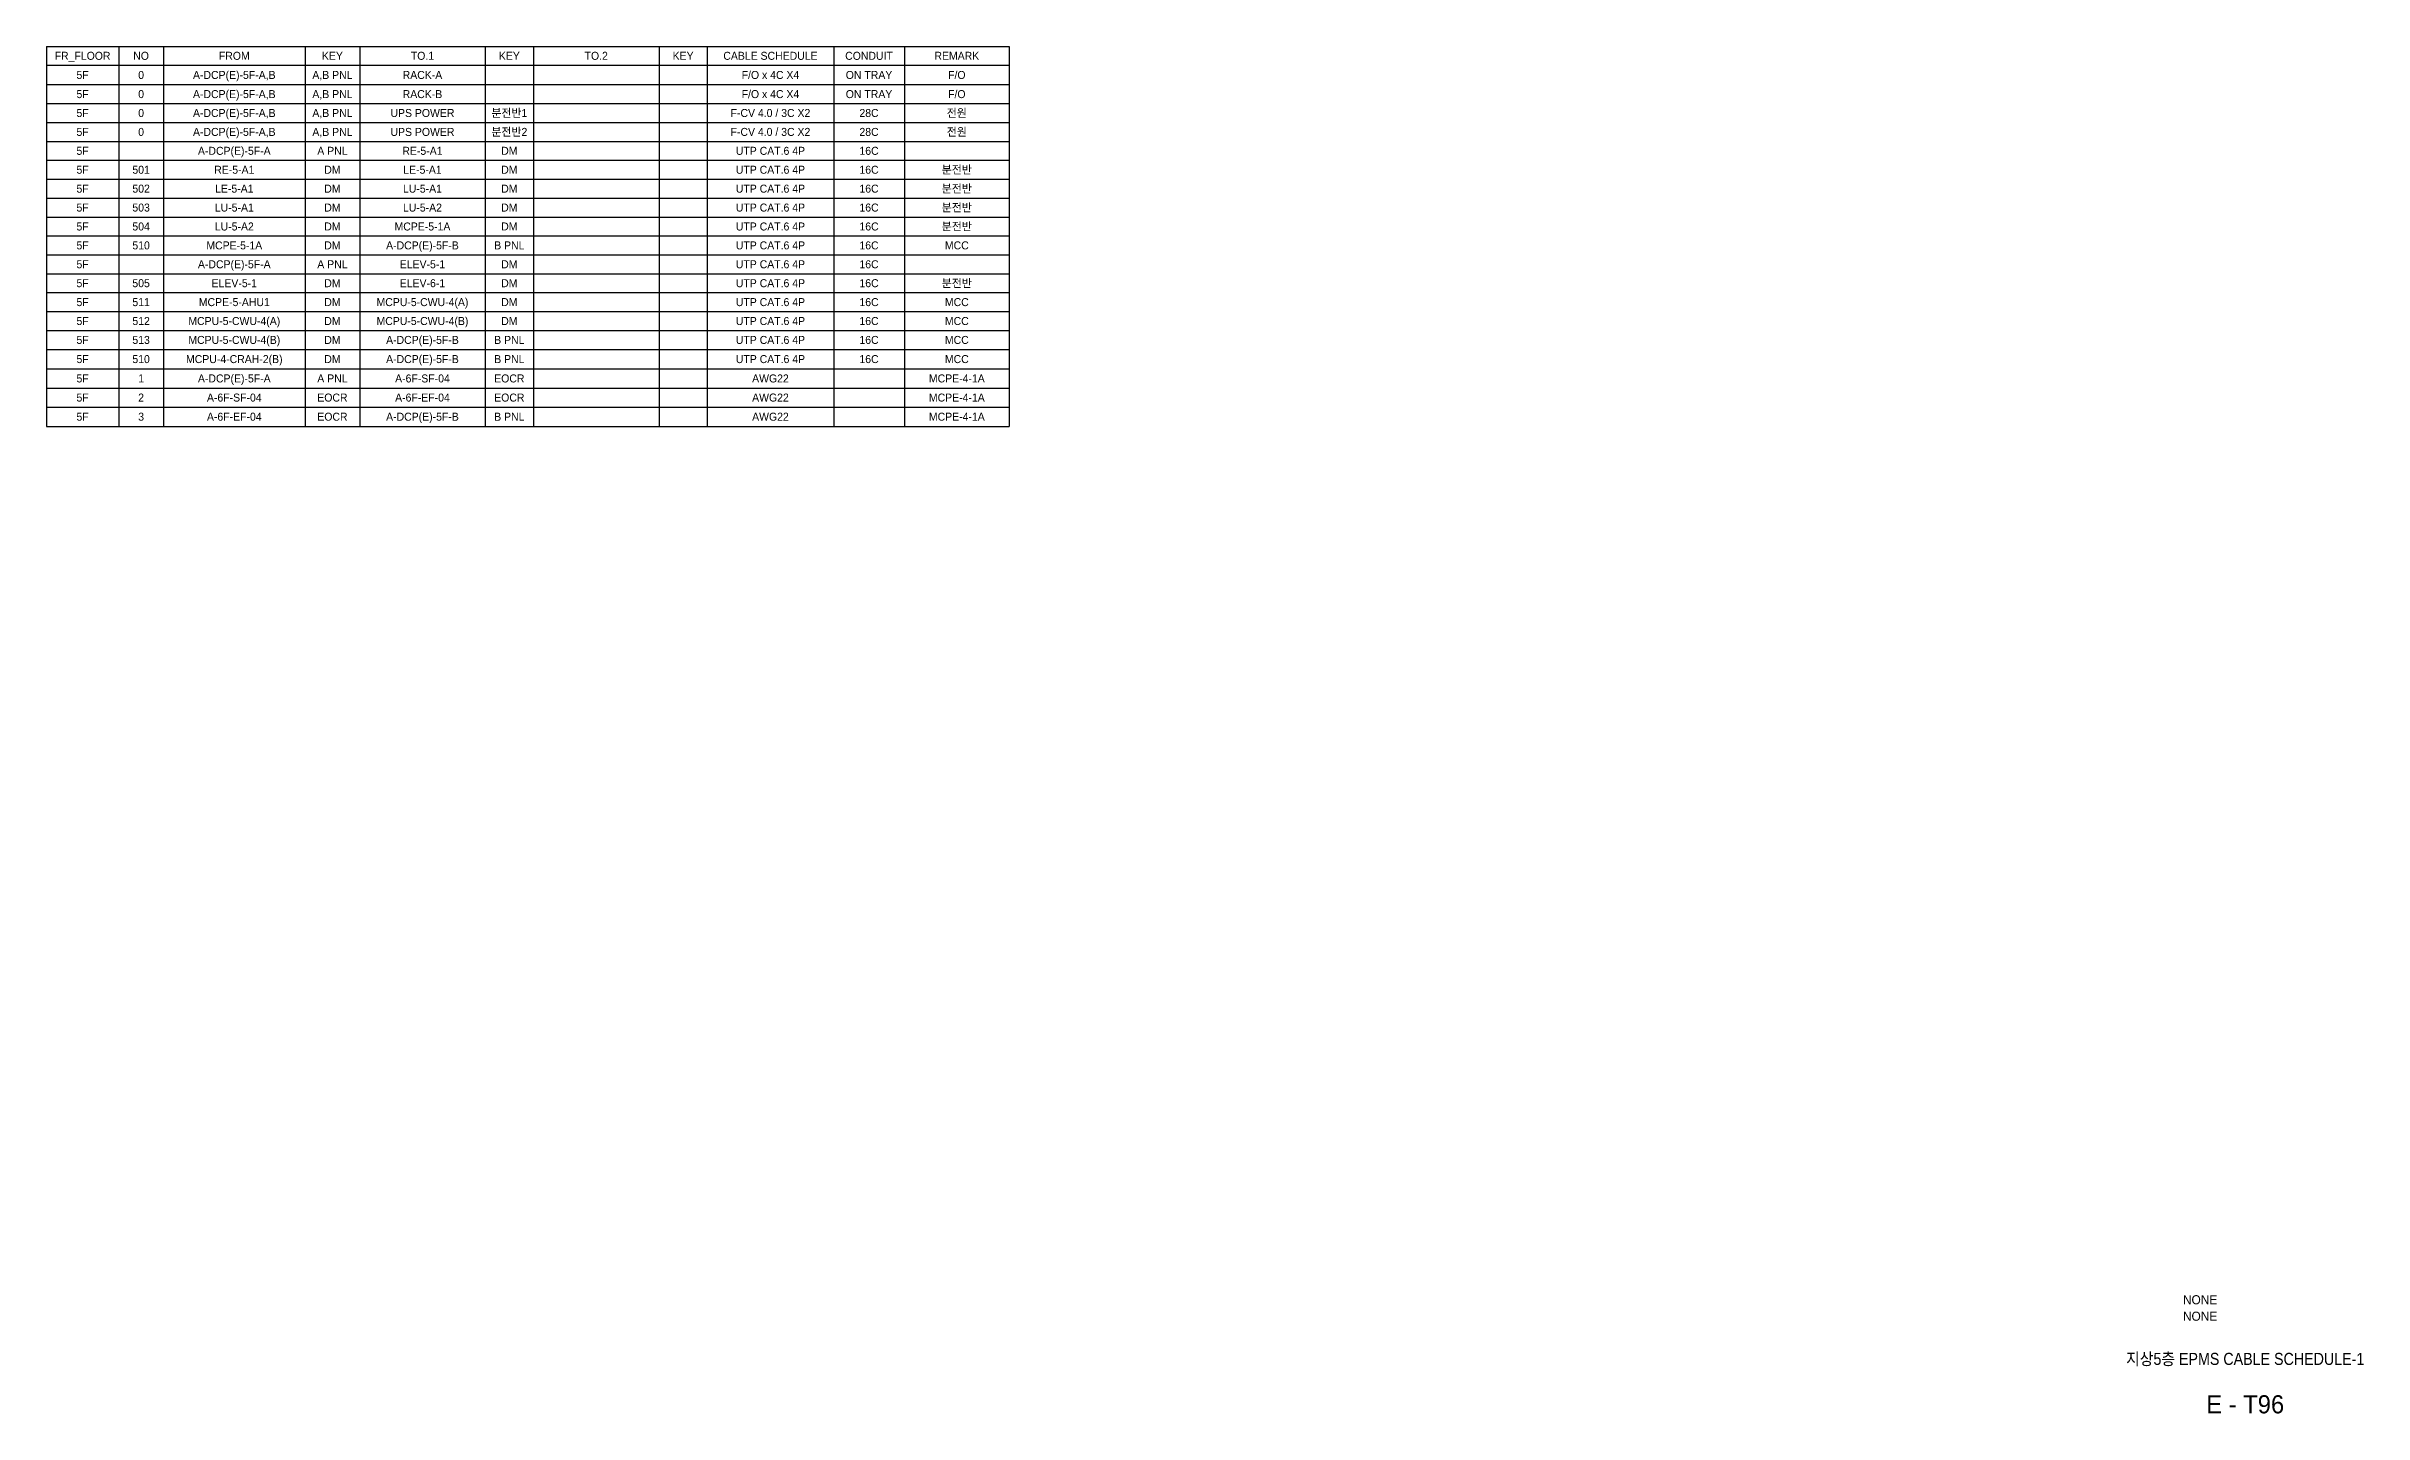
# Model space of a CAD drawing. Header units: millimetres. Extents: x 89450 to 753248, y -530175 to 1209785.
# Drawn here: x 386107 to 500945, y 551482 to 619225 of the extents above; entities that cross this region are included whole.
import ezdxf
from ezdxf.enums import TextEntityAlignment as Align

# ---------------------------------------------------------------- set-up
doc = ezdxf.new("R2010")
doc.units = ezdxf.units.MM
doc.header["$LTSCALE"] = 150
for name, color, linetype in [('-----29 Cable Schedule', 1, 'Continuous'), ('-----30 Text', 2, 'Continuous'), ('-----41 Drawing Title', 2, 'Continuous'), ('-----42 Drawing Number', 2, 'Continuous'), ('-----43 Drawing Scale', 3, 'Continuous')]:
    doc.layers.add(name, color=color, linetype=linetype)
doc.styles.add('ELEC', font='')
doc.styles.get('ELEC').set_extended_font_data('Dotum')

msp = doc.modelspace()

# ---------------------------------------------------------------- linework, layer by layer
at = {"layer": '-----29 Cable Schedule'}
for p, q in [((386107, 619225), (386107, 618288)), ((386107, 619225), (433826, 619225)), ((389698, 619225), (389698, 618288)), ((391907, 619225), (391907, 618288)), ((398934, 619225), (398934, 618288)), ((401634, 619225), (401634, 618288)), ((407858, 619225), (407858, 618288)), ((410245, 619225), (410245, 618288)), ((416469, 619225), (416469, 618288)), ((418856, 619225), (418856, 618288)), ((425125, 619225), (425125, 618288)), ((428628, 619225), (428628, 618288)), ((433826, 619225), (433826, 618288)), ((386107, 618288), (386107, 600396)), ((386107, 618288), (433826, 618288)), ((386107, 618288), (433826, 618288)), ((389698, 618288), (389698, 600396)), ((389698, 618288), (389698, 600396)), ((391907, 618288), (391907, 600396)), ((391907, 618288), (391907, 600396)), ((398934, 618288), (398934, 600396)), ((398934, 618288), (398934, 600396)), ((401634, 618288), (401634, 600396)), ((401634, 618288), (401634, 600396)), ((407858, 618288), (407858, 600396)), ((407858, 618288), (407858, 600396)), ((410245, 618288), (410245, 600396)), ((410245, 618288), (410245, 600396)), ((416469, 618288), (416469, 600396)), ((416469, 618288), (416469, 600396)), ((418856, 618288), (418856, 600396)), ((418856, 618288), (418856, 600396)), ((425125, 618288), (425125, 600396)), ((425125, 618288), (425125, 600396)), ((428628, 618288), (428628, 600396)), ((428628, 618288), (428628, 600396)), ((433826, 618288), (433826, 600396)), ((433826, 618288), (433826, 600396)), ((386107, 617329), (433826, 617329)), ((386107, 616392), (433826, 616392)), ((386107, 615455), (433826, 615455)), ((386107, 614518), (433826, 614518)), ((386107, 613581), (433826, 613581)), ((386107, 612644), (433826, 612644)), ((386107, 611707), (433826, 611707)), ((386107, 610770), (433826, 610770)), ((386107, 609833), (433826, 609833)), ((386107, 608896), (433826, 608896)), ((386107, 607959), (433826, 607959)), ((386107, 607022), (433826, 607022)), ((386107, 606085), (433826, 606085)), ((386107, 605148), (433826, 605148)), ((386107, 604211), (433826, 604211)), ((386107, 603252), (433826, 603252)), ((386107, 602293), (433826, 602293)), ((386107, 601356), (433826, 601356)), ((386107, 600396), (433826, 600396))]:
    msp.add_line(p, q, dxfattribs=at)

# ---------------------------------------------------------------- texts
at = {"layer": '-----30 Text', "style": 'ELEC'}
for s, height, p in [('FR_FLOOR', 396.6, (387903, 618757)), ('5F', 396.6, (387903, 617808)), ('NO', 396.6, (390803, 618757)), ('0', 397, (390803, 617808)), ('A-DCP(E)-5F-A,B', 396.6, (395421, 617808)), ('FROM', 396.6, (395421, 618757)), ('A,B PNL', 396.6, (400284, 617808)), ('KEY', 396.6, (400284, 618757)), ('RACK-A', 396.6, (404746, 617808)), ('TO.1', 396.6, (404746, 618757)), ('KEY', 396.6, (409051, 618757)), ('TO.2', 396.6, (413357, 618757)), ('KEY', 396.6, (417663, 618757)), ('CABLE SCHEDULE', 396.6, (421991, 618757)), ('F/O x 4C X4', 396.6, (421991, 617808)), ('CONDUIT', 396.6, (426876, 618757)), ('ON TRAY', 396.6, (426876, 617808)), ('REMARK', 396.6, (431227, 618757)), ('F/O', 396.6, (431227, 617808)), ('5F', 396.6, (387903, 616860)), ('0', 397, (390803, 616860)), ('A-DCP(E)-5F-A,B', 396.6, (395421, 616860)), ('A,B PNL', 396.6, (400284, 616860)), ('RACK-B', 396.6, (404746, 616860)), ('F/O x 4C X4', 396.6, (421991, 616860)), ('ON TRAY', 396.6, (426876, 616860)), ('F/O', 396.6, (431227, 616860)), ('5F', 396.6, (387903, 615923)), ('0', 397, (390803, 615923)), ('A-DCP(E)-5F-A,B', 396.6, (395421, 615923)), ('A,B PNL', 396.6, (400284, 615923)), ('UPS POWER', 396.6, (404746, 615923)), ('분전반1', 396.6, (409051, 615923)), ('F-CV 4.0 / 3C X2', 396.6, (421991, 615923)), ('28C', 396.6, (426876, 615923)), ('전원', 396.6, (431227, 615923)), ('5F', 396.6, (387903, 614986)), ('0', 397, (390803, 614986)), ('A-DCP(E)-5F-A,B', 396.6, (395421, 614986)), ('A,B PNL', 396.6, (400284, 614986)), ('UPS POWER', 396.6, (404746, 614986)), ('분전반2', 396.6, (409051, 614986)), ('F-CV 4.0 / 3C X2', 396.6, (421991, 614986)), ('28C', 396.6, (426876, 614986)), ('전원', 396.6, (431227, 614986)), ('5F', 396.6, (387903, 614049)), ('5F', 396.6, (387903, 613112)), ('501', 396.6, (390803, 613112)), ('A-DCP(E)-5F-A', 396.6, (395421, 614049)), ('RE-5-A1', 396.6, (395421, 613112)), ('A PNL', 396.6, (400284, 614049)), ('DM', 396.6, (400284, 613112)), ('RE-5-A1', 396.6, (404746, 614049)), ('LE-5-A1', 396.6, (404746, 613112)), ('DM', 396.6, (409051, 614049)), ('DM', 396.6, (409051, 613112)), ('UTP CAT.6 4P', 396.6, (421991, 614049)), ('UTP CAT.6 4P', 396.6, (421991, 613112)), ('16C', 396.6, (426876, 614049)), ('16C', 396.6, (426876, 613112)), ('분전반', 396.6, (431227, 613112)), ('5F', 396.6, (387903, 612175)), ('502', 396.6, (390803, 612175)), ('LE-5-A1', 396.6, (395421, 612175)), ('DM', 396.6, (400284, 612175)), ('LU-5-A1', 396.6, (404746, 612175)), ('DM', 396.6, (409051, 612175)), ('UTP CAT.6 4P', 396.6, (421991, 612175)), ('16C', 396.6, (426876, 612175)), ('분전반', 396.6, (431227, 612175)), ('5F', 396.6, (387903, 611238)), ('503', 396.6, (390803, 611238)), ('LU-5-A1', 396.6, (395421, 611238)), ('DM', 396.6, (400284, 611238)), ('LU-5-A2', 396.6, (404746, 611238)), ('DM', 396.6, (409051, 611238)), ('UTP CAT.6 4P', 396.6, (421991, 611238)), ('16C', 396.6, (426876, 611238)), ('분전반', 396.6, (431227, 611238)), ('5F', 396.6, (387903, 610301)), ('504', 396.6, (390803, 610301)), ('LU-5-A2', 396.6, (395421, 610301)), ('DM', 396.6, (400284, 610301)), ('MCPE-5-1A', 396.6, (404746, 610301)), ('DM', 396.6, (409051, 610301)), ('UTP CAT.6 4P', 396.6, (421991, 610301)), ('16C', 396.6, (426876, 610301)), ('분전반', 396.6, (431227, 610301)), ('5F', 396.6, (387903, 609364)), ('510', 396.6, (390803, 609364)), ('A-DCP(E)-5F-A', 396.6, (395421, 608428)), ('MCPE-5-1A', 396.6, (395421, 609364)), ('DM', 396.6, (400284, 609364)), ('A-DCP(E)-5F-B', 396.6, (404746, 609364)), ('B PNL', 396.6, (409051, 609364)), ('UTP CAT.6 4P', 396.6, (421991, 609364)), ('16C', 396.6, (426876, 609364)), ('MCC', 396.6, (431227, 609364)), ('5F', 396.6, (387903, 608428)), ('5F', 396.6, (387903, 607491)), ('505', 396.6, (390803, 607491)), ('ELEV-5-1', 396.6, (395421, 607491)), ('A PNL', 396.6, (400284, 608428)), ('DM', 396.6, (400284, 607491)), ('ELEV-5-1', 396.6, (404746, 608428)), ('ELEV-6-1', 396.6, (404746, 607491)), ('DM', 396.6, (409051, 608428)), ('DM', 396.6, (409051, 607491)), ('UTP CAT.6 4P', 396.6, (421991, 608428)), ('UTP CAT.6 4P', 396.6, (421991, 607491)), ('16C', 396.6, (426876, 608428)), ('16C', 396.6, (426876, 607491)), ('분전반', 396.6, (431227, 607491)), ('5F', 396.6, (387903, 606554)), ('511', 396.6, (390803, 606554)), ('MCPE-5-AHU1', 396.6, (395421, 606554)), ('DM', 396.6, (400284, 606554)), ('MCPU-5-CWU-4(A)', 396.6, (404746, 606554)), ('DM', 396.6, (409051, 606554)), ('UTP CAT.6 4P', 396.6, (421991, 606554)), ('16C', 396.6, (426876, 606554)), ('MCC', 396.6, (431227, 606554)), ('5F', 396.6, (387903, 605617)), ('512', 396.6, (390803, 605617)), ('MCPU-5-CWU-4(A)', 396.6, (395421, 605617)), ('DM', 396.6, (400284, 605617)), ('MCPU-5-CWU-4(B)', 396.6, (404746, 605617)), ('DM', 396.6, (409051, 605617)), ('UTP CAT.6 4P', 396.6, (421991, 605617)), ('16C', 396.6, (426876, 605617)), ('MCC', 396.6, (431227, 605617)), ('5F', 396.6, (387903, 604680)), ('513', 396.6, (390803, 604680)), ('MCPU-5-CWU-4(B)', 396.6, (395421, 604680)), ('DM', 396.6, (400284, 604680)), ('A-DCP(E)-5F-B', 396.6, (404746, 604680)), ('B PNL', 396.6, (409051, 604680)), ('UTP CAT.6 4P', 396.6, (421991, 604680)), ('16C', 396.6, (426876, 604680)), ('MCC', 396.6, (431227, 604680)), ('5F', 396.6, (387903, 603731)), ('5F', 396.6, (387903, 602772)), ('510', 396.6, (390803, 603731)), ('1', 397, (390803, 602772)), ('MCPU-4-CRAH-2(B)', 396.6, (395421, 603731)), ('A-DCP(E)-5F-A', 396.6, (395421, 602772)), ('A PNL', 396.6, (400284, 602772)), ('DM', 396.6, (400284, 603731)), ('A-DCP(E)-5F-B', 396.6, (404746, 603731)), ('A-6F-SF-04', 396.6, (404746, 602772)), ('B PNL', 396.6, (409051, 603731)), ('EOCR', 396.6, (409051, 602772)), ('UTP CAT.6 4P', 396.6, (421991, 603731)), ('AWG22', 396.6, (421991, 602772)), ('16C', 396.6, (426876, 603731)), ('MCPE-4-1A', 396.6, (431227, 602772)), ('MCC', 396.6, (431227, 603731)), ('5F', 396.6, (387903, 601824)), ('2', 397, (390803, 601824)), ('A-6F-SF-04', 396.6, (395421, 601824)), ('EOCR', 396.6, (400284, 601824)), ('A-6F-EF-04', 396.6, (404746, 601824)), ('EOCR', 396.6, (409051, 601824)), ('AWG22', 396.6, (421991, 601824)), ('MCPE-4-1A', 396.6, (431227, 601824)), ('5F', 396.6, (387903, 600876)), ('3', 397, (390803, 600876)), ('A-6F-EF-04', 396.6, (395421, 600876)), ('EOCR', 396.6, (400284, 600876)), ('A-DCP(E)-5F-B', 396.6, (404746, 600876)), ('B PNL', 396.6, (409051, 600876)), ('AWG22', 396.6, (421991, 600876)), ('MCPE-4-1A', 396.6, (431227, 600876))]:
    msp.add_text(s, height=height, dxfattribs=at).set_placement(p, align=Align.MIDDLE_CENTER)
at = {"layer": '-----41 Drawing Title', "style": 'ELEC', "width": 0.9}
msp.add_text('지상5층 EPMS CABLE SCHEDULE-1', height=600, dxfattribs=at).set_placement((495075, 554195), align=Align.MIDDLE_CENTER)
at = {"layer": '-----42 Drawing Number', "style": 'ELEC'}
msp.add_text('E - T96', height=900, dxfattribs=at).set_placement((495075, 551945), align=Align.MIDDLE_CENTER)
at = {"layer": '-----43 Drawing Scale', "style": 'ELEC'}
for p in [(492840, 557125), (492840, 556310)]:
    msp.add_text('NONE', height=450, dxfattribs=at).set_placement(p, align=Align.MIDDLE_CENTER)

doc.saveas('drawing.dxf')
